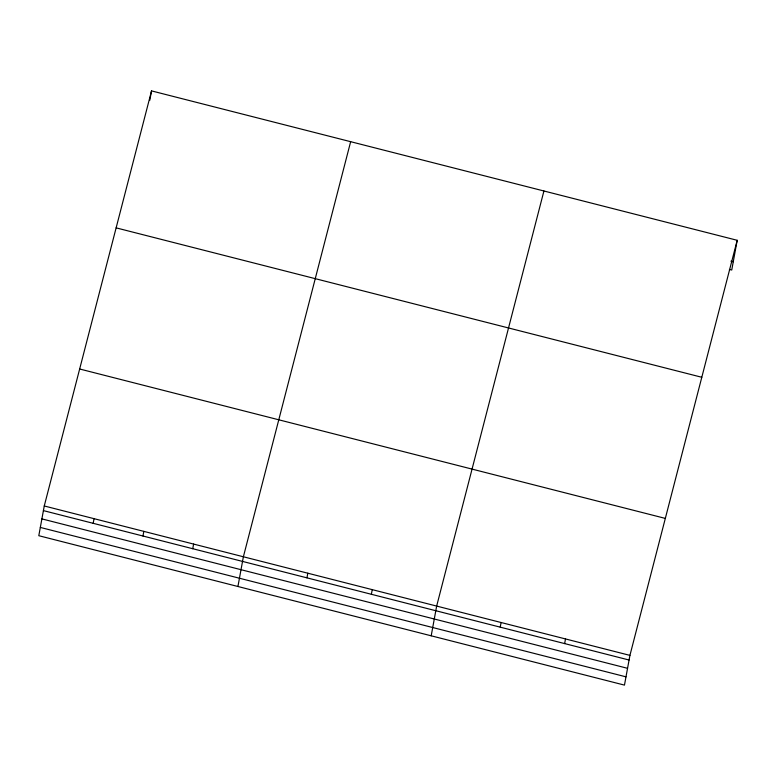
<?xml version="1.0" encoding="UTF-8"?>
<svg xmlns="http://www.w3.org/2000/svg" width="776" height="776" viewBox="0 0 776 776"><rect width="100%" height="100%" fill="white"/><g stroke="black" fill="none" stroke-linecap="round" stroke-linejoin="round"><path stroke-width="1.16" d="M44.261 505.971L38.8 535.702L624.467 685.111L629.928 655.38L737.2 240.298L151.533 90.889L44.261 505.971L629.928 655.38M149.807 100.269L151.533 90.889M93.188 523.325L94.041 518.669M142.968 536.022L143.822 531.366M192.749 548.719L193.602 544.073M237.931 586.501L243.383 556.77L350.655 141.688M306.957 577.858L307.81 573.202M371.374 594.29L372.228 589.634M431.194 635.806L436.655 606.075L543.928 190.993M500.229 627.163L501.083 622.507M564.647 643.595L565.5 638.939M737.2 240.298L731.739 270.029L729.401 269.437M730.924 261.153L733.262 261.755M116.128 227.863L701.795 377.272M79.656 368.998L665.323 518.407M43.407 510.618L629.074 660.027M41.885 518.892L627.551 668.311M40.323 527.428L625.99 676.837"/></g></svg>
